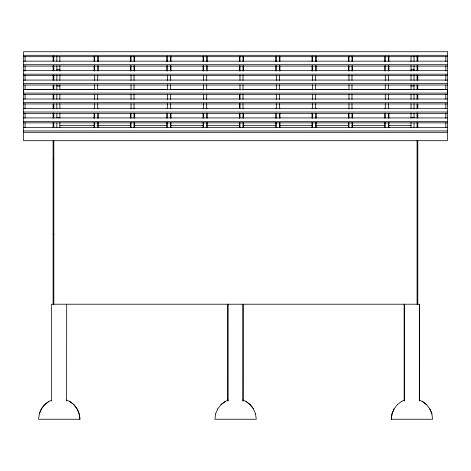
<?xml version="1.0" encoding="UTF-8"?>
<svg xmlns="http://www.w3.org/2000/svg" width="471" height="471" viewBox="0 0 471 471"><rect width="100%" height="100%" fill="white"/><g stroke="black" fill="none" stroke-linecap="round" stroke-linejoin="round"><path stroke-width="0.71" d="M215.671 413.903L214.911 419.249L256.277 419.249L255.517 413.903M391.266 419.249L391.966 413.903L394.062 408.922L392.025 413.903L391.295 419.249L432.637 419.249L431.872 413.903M39.258 413.903L41.348 408.922L44.663 404.642M41.377 408.922L39.317 413.903L38.557 419.249L79.923 419.249C79.811 411.954 75.807 405.084 69.543 401.363M215.612 413.903L217.732 408.922M41.324 408.922L44.633 404.642L48.884 401.363L51.433 400.326M217.679 408.922L221.017 404.642L225.297 401.363L228.406 400.073M394.033 408.922L397.371 404.642M44.633 404.642L48.937 401.363M220.958 404.642L225.238 401.363M397.312 404.642L401.651 401.363M401.592 401.363L404.142 400.326M23.55 55.301L447.344 55.301M94.689 56.467L94.082 56.467L94.082 61.548M97.715 56.467L98.321 56.467L98.321 61.548M131.015 56.467L130.408 56.467L130.408 61.548M134.041 56.467L134.647 56.467L134.647 61.548M167.335 56.467L166.734 56.467L166.734 61.548M170.367 56.467L170.967 56.467L170.967 61.548M203.66 56.467L203.054 56.467L203.054 61.548M206.687 56.467L207.293 56.467L207.293 61.548M239.986 56.467L239.38 56.467L239.38 61.548M243.012 56.467L243.619 56.467L243.619 61.548M276.312 56.467L275.706 56.467L275.706 61.548M279.338 56.467L279.945 56.467L279.945 61.548M312.638 56.467L312.032 56.467L312.032 61.548M315.664 56.467L316.271 56.467L316.271 61.548M348.964 56.467L348.357 56.467L348.357 61.548M351.99 56.467L352.596 56.467L352.596 61.548M385.29 56.467L384.683 56.467L384.683 61.548M388.316 56.467L388.922 56.467L388.922 61.548M23.55 56.691L447.344 56.691M23.55 61.153L447.344 61.153M23.55 64.704L447.344 64.704M23.55 66.093L447.344 66.093M56.85 69.314L59.876 69.314M411.018 69.314L414.044 69.314M23.55 70.615L447.344 70.615M23.55 74.165L447.344 74.165M23.55 75.56L447.344 75.56M23.55 80.076L447.344 80.076M23.55 83.626L447.344 83.626M23.55 85.021L447.344 85.021M56.85 86.016L59.876 86.016M411.018 86.016L414.044 86.016M24.392 89.484L53.824 89.484M59.711 89.484L95.024 89.484M97.232 89.484L131.079 89.484M134.017 89.484L167.128 89.484M170.072 89.484L203.914 89.484M206.857 89.484L240.705 89.484M242.912 89.484L276.754 89.484M278.962 89.484L312.809 89.484M315.017 89.484L349.594 89.484M351.802 89.484L385.649 89.484M387.857 89.484L411.401 89.484M417.282 89.484L445.978 89.484M23.55 89.543L447.344 89.543M23.55 93.087L447.344 93.087M23.55 94.483L447.344 94.483M23.55 99.004L447.344 99.004M23.55 102.548L447.344 102.548M23.55 103.944L447.344 103.944M94.082 108.348L94.689 108.348M97.715 108.348L98.321 108.348M130.408 108.348L131.015 108.348M134.041 108.348L134.647 108.348M166.734 108.348L167.335 108.348M170.367 108.348L170.967 108.348M203.054 108.348L203.66 108.348M206.687 108.348L207.293 108.348M239.38 108.348L239.986 108.348M243.012 108.348L243.619 108.348M275.706 108.348L276.312 108.348M279.338 108.348L279.945 108.348M312.032 108.348L312.638 108.348M315.664 108.348L316.271 108.348M348.357 108.348L348.964 108.348M351.99 108.348L352.596 108.348M384.683 108.348L385.29 108.348M388.316 108.348L388.922 108.348M23.55 108.465L447.344 108.465M23.55 112.016L447.344 112.016M23.55 113.405L447.344 113.405M94.082 117.267L94.689 117.267M243.012 117.267L243.619 117.267M279.338 117.267L279.945 117.267M315.664 117.267L316.271 117.267M348.357 117.267L348.964 117.267M384.683 117.267L385.29 117.267M56.85 117.497L59.876 117.497M411.018 117.497L414.044 117.497M23.55 117.927L447.344 117.927M23.55 121.477L447.344 121.477M23.55 122.866L447.344 122.866M59.876 125.622L94.082 125.622M96.926 125.622L130.408 125.622M133.982 125.622L166.734 125.622M170.308 125.622L203.054 125.622M206.634 125.622L239.38 125.622M242.954 125.622L275.706 125.622M279.279 125.622L312.032 125.622M315.605 125.622L348.357 125.622M351.931 125.622L384.683 125.622M388.922 125.622L411.018 125.622M23.55 127.388L447.344 127.388M23.55 130.938L447.344 130.938M23.55 132.333L447.344 132.333M53.093 158.921L53.824 158.921M53.093 234.599L53.824 234.599M419.137 400.073C425.437 402.093 430.041 407.686 431.931 413.903L429.811 408.922M242.783 400.073L245.95 401.363L250.231 404.642L253.51 408.922M66.429 400.073L69.596 401.363L73.876 404.642M422.252 401.363L426.526 404.642M245.897 401.363L250.172 404.642L253.486 408.922L255.576 413.903M73.817 404.642L77.103 408.922L79.193 413.903L79.899 419.249M447.45 89.484L447.45 94.424M445.831 56.414L445.831 61.654M445.831 65.675L445.831 71.145M445.831 74.795L445.831 80.635M445.831 85.016L445.831 89.755M445.831 94.129L445.831 99.24M445.831 103.62L445.831 108.724M445.831 113.105L445.831 118.209M445.831 122.59L445.831 127.694M419.337 304.219L419.337 400.933L419.396 304.219L51.498 304.219L51.498 400.933M417.801 55.996L417.801 61.106M417.801 65.487L417.801 70.597M417.801 74.977L417.801 80.088M417.801 85.198L417.801 89.578M417.801 94.689L417.801 99.069M417.801 104.179L417.801 108.56M417.801 112.94L417.801 118.05M417.801 122.46L417.801 127.612M417.801 140.858L417.801 304.219M417.07 55.996L417.07 61.224M417.07 65.487L417.07 70.774M417.07 74.977L417.07 80.323M417.07 84.65L417.07 89.873M417.07 94.2L417.07 99.416M417.07 103.75L417.07 108.895M417.07 112.94L417.07 118.05M417.07 122.46L417.07 127.612M417.07 140.405L417.07 304.219M414.044 56.008L414.044 61.613M414.044 65.557L414.044 70.774M414.044 74.824L414.044 80.464M414.044 84.65L414.044 89.873M414.044 94.2L414.044 99.446M414.044 103.549L414.044 108.895M414.044 113.299L414.044 117.779M414.044 122.849L414.044 127.329M411.018 56.638L411.018 61.748M411.018 65.392L411.018 71.233M411.018 74.877L411.018 80.335M411.018 84.733L411.018 89.884M411.018 94.288L411.018 99.434M411.018 103.608L411.018 108.666M411.018 113.005L411.018 118.068M411.018 122.348L411.018 127.718M404.265 304.219L404.265 400.933L404.206 304.219M388.922 65.911L388.922 70.991M388.922 113.217L388.922 118.086M388.922 122.401L388.922 127.718M388.316 56.008L388.316 61.548M388.316 65.557L388.316 70.991M388.316 75.101L388.316 80.464M388.316 84.65L388.316 89.955M388.316 94.194L388.316 99.446M388.316 103.555L388.316 108.895M388.316 113.217L388.316 118.086M388.316 122.401L388.316 127.464M385.29 56.008L385.29 61.548M385.29 65.557L385.29 70.991M385.29 75.101L385.29 80.464M385.29 84.65L385.29 89.955M385.29 94.194L385.29 99.446M385.29 103.555L385.29 108.895M385.29 113.217L385.29 118.086M385.29 122.401L385.29 127.464M384.683 65.911L384.683 70.991M384.683 113.217L384.683 118.086M384.683 122.401L384.683 127.718M352.596 65.911L352.596 70.991M352.596 113.217L352.596 118.086M352.596 122.401L352.596 127.464M351.99 56.008L351.99 61.548M351.99 65.557L351.99 70.991M351.99 75.101L351.99 80.464M351.99 84.65L351.99 89.955M351.99 94.194L351.99 99.446M351.99 103.555L351.99 108.895M351.99 113.217L351.99 118.086M351.99 122.401L351.99 127.464M348.964 56.008L348.964 61.548M348.964 65.557L348.964 70.991M348.964 75.101L348.964 80.464M348.964 84.65L348.964 89.955M348.964 94.194L348.964 99.446M348.964 103.555L348.964 108.895M348.964 113.217L348.964 118.086M348.964 122.401L348.964 127.464M348.357 65.911L348.357 70.991M348.357 113.217L348.357 118.086M348.357 122.401L348.357 127.718M316.271 65.911L316.271 70.991M316.271 113.217L316.271 118.086M316.271 122.401L316.271 127.464M315.664 56.008L315.664 61.548M315.664 65.557L315.664 70.991M315.664 75.101L315.664 80.464M315.664 84.65L315.664 89.955M315.664 94.194L315.664 99.446M315.664 103.555L315.664 108.895M315.664 113.217L315.664 118.086M315.664 122.401L315.664 127.464M312.638 56.008L312.638 61.548M312.638 65.557L312.638 70.991M312.638 75.101L312.638 80.464M312.638 84.65L312.638 89.955M312.638 94.194L312.638 99.446M312.638 103.555L312.638 108.895M312.638 113.217L312.638 118.086M312.638 122.401L312.638 127.464M312.032 65.911L312.032 70.991M312.032 113.217L312.032 118.086M312.032 122.401L312.032 127.718M279.945 65.911L279.945 70.991M279.945 113.217L279.945 118.086M279.945 122.401L279.945 127.464M279.338 56.008L279.338 61.548M279.338 65.557L279.338 70.991M279.338 75.101L279.338 80.464M279.338 84.65L279.338 89.955M279.338 94.194L279.338 99.446M279.338 103.555L279.338 108.895M279.338 113.217L279.338 118.086M279.338 122.401L279.338 127.464M276.312 56.008L276.312 61.548M276.312 65.557L276.312 70.991M276.312 75.101L276.312 80.464M276.312 84.65L276.312 89.955M276.312 94.194L276.312 99.446M276.312 103.555L276.312 108.895M276.312 113.217L276.312 118.086M276.312 122.401L276.312 127.464M275.706 65.911L275.706 70.991M275.706 113.217L275.706 118.086M275.706 122.401L275.706 127.718M243.619 65.911L243.619 70.991M243.619 113.217L243.619 118.086M243.619 122.401L243.619 127.464M243.012 56.008L243.012 61.548M243.012 65.557L243.012 70.991M243.012 75.101L243.012 80.464M243.012 84.65L243.012 89.955M243.012 94.194L243.012 99.446M243.012 103.555L243.012 108.895M243.012 113.217L243.012 118.086M243.012 122.401L243.012 127.464M239.986 56.008L239.986 61.548M239.986 65.557L239.986 70.991M239.986 75.101L239.986 80.464M239.986 84.65L239.986 89.955M239.986 94.194L239.986 99.446M239.986 103.555L239.986 108.895M239.986 113.217L239.986 118.086M239.986 122.401L239.986 127.464M239.38 65.911L239.38 70.991M239.38 94.271L239.38 99.14M239.38 103.555L239.38 108.701M239.38 113.117L239.38 118.268M239.38 122.401L239.38 127.718M227.911 304.219L227.911 400.933M227.882 304.219L227.852 400.933M207.293 65.911L207.293 70.991M207.293 113.217L207.293 118.086M207.293 122.401L207.293 127.464M206.687 56.008L206.687 61.548M206.687 65.557L206.687 70.991M206.687 75.101L206.687 80.464M206.687 84.65L206.687 89.955M206.687 94.194L206.687 99.446M206.687 103.555L206.687 108.895M206.687 113.217L206.687 118.086M206.687 122.401L206.687 127.464M203.66 56.008L203.66 61.548M203.66 65.557L203.66 70.991M203.66 75.101L203.66 80.464M203.66 84.65L203.66 89.955M203.66 94.194L203.66 99.446M203.66 103.555L203.66 108.895M203.66 113.217L203.66 118.086M203.66 122.401L203.66 127.464M203.054 65.911L203.054 70.991M203.054 113.217L203.054 118.086M203.054 122.401L203.054 127.718M170.967 65.911L170.967 70.991M170.967 113.217L170.967 118.086M170.967 122.401L170.967 127.464M170.367 56.008L170.367 61.548M170.367 65.557L170.367 70.991M170.367 75.101L170.367 80.464M170.367 84.65L170.367 89.955M170.367 94.194L170.367 99.446M170.367 103.555L170.367 108.895M170.367 113.217L170.367 118.086M170.367 122.401L170.367 127.464M167.335 56.008L167.335 61.548M167.335 65.557L167.335 70.991M167.335 75.101L167.335 80.464M167.335 84.65L167.335 89.955M167.335 94.194L167.335 99.446M167.335 103.555L167.335 108.895M167.335 113.217L167.335 118.086M167.335 122.401L167.335 127.464M166.734 65.911L166.734 70.991M166.734 113.217L166.734 118.086M166.734 122.401L166.734 127.718M134.647 65.911L134.647 70.991M134.647 113.217L134.647 118.086M134.647 122.401L134.647 127.464M134.041 56.008L134.041 61.548M134.041 65.557L134.041 70.991M134.041 75.101L134.041 80.464M134.041 84.65L134.041 89.955M134.041 94.194L134.041 99.446M134.041 103.555L134.041 108.895M134.041 113.217L134.041 118.086M134.041 122.401L134.041 127.464M131.015 56.008L131.015 61.548M131.015 65.557L131.015 70.991M131.015 75.101L131.015 80.464M131.015 84.65L131.015 89.955M131.015 94.194L131.015 99.446M131.015 103.555L131.015 108.895M131.015 113.217L131.015 118.086M131.015 122.401L131.015 127.464M130.408 65.911L130.408 70.991M130.408 113.217L130.408 118.086M130.408 122.401L130.408 127.718M98.321 65.911L98.321 70.991M98.321 113.217L98.321 118.086M98.321 122.401L98.321 127.464M97.715 56.008L97.715 61.548M97.715 65.557L97.715 70.991M97.715 75.101L97.715 80.464M97.715 84.65L97.715 89.955M97.715 94.194L97.715 99.446M97.715 103.555L97.715 108.895M97.715 113.217L97.715 118.086M97.715 122.401L97.715 127.464M94.689 56.008L94.689 61.548M94.689 65.557L94.689 70.991M94.689 75.101L94.689 80.464M94.689 84.65L94.689 89.955M94.689 94.194L94.689 99.446M94.689 103.555L94.689 108.895M94.689 113.217L94.689 118.086M94.689 122.401L94.689 127.464M94.082 65.911L94.082 70.991M94.082 113.217L94.082 118.086M94.082 122.401L94.082 127.718M66.688 304.219L66.629 400.933M59.876 56.638L59.876 61.748M59.876 65.392L59.876 71.233M59.876 74.877L59.876 80.335M59.876 84.733L59.876 89.884M59.876 94.288L59.876 99.434M59.876 103.608L59.876 108.666M59.876 113.005L59.876 118.068M59.876 122.348L59.876 127.718M56.85 56.008L56.85 61.524M56.85 65.557L56.85 70.774M56.85 74.824L56.85 80.464M56.85 84.65L56.85 89.873M56.85 94.2L56.85 99.446M56.85 103.549L56.85 108.895M56.85 113.299L56.85 117.779M56.85 122.849L56.85 127.329M53.824 55.996L53.824 61.224M53.824 65.487L53.824 70.774M53.824 74.977L53.824 80.323M53.824 84.65L53.824 89.873M53.824 94.2L53.824 99.416M53.824 103.75L53.824 108.895M53.824 112.94L53.824 118.05M53.824 122.46L53.824 127.612M53.824 140.405L53.824 304.219M53.093 55.996L53.093 61.106M53.093 65.487L53.093 70.597M53.093 74.977L53.093 80.088M53.093 85.198L53.093 89.578M53.093 94.689L53.093 99.069M53.093 104.179L53.093 108.56M53.093 112.94L53.093 118.05M53.093 122.46L53.093 127.612M53.093 140.858L53.093 304.219M25.063 56.414L25.063 61.654M25.063 65.675L25.063 71.145M25.063 74.795L25.063 80.635M25.063 85.016L25.063 89.755M25.063 94.129L25.063 99.24M25.063 103.62L25.063 108.724M25.063 113.105L25.063 118.209M25.063 122.59L25.063 127.694M23.656 89.484L23.656 94.424M447.344 51.751L23.55 51.751L23.55 140.694L447.344 140.694L447.344 51.751M243.042 400.933L243.042 304.219L243.012 400.933"/></g></svg>
